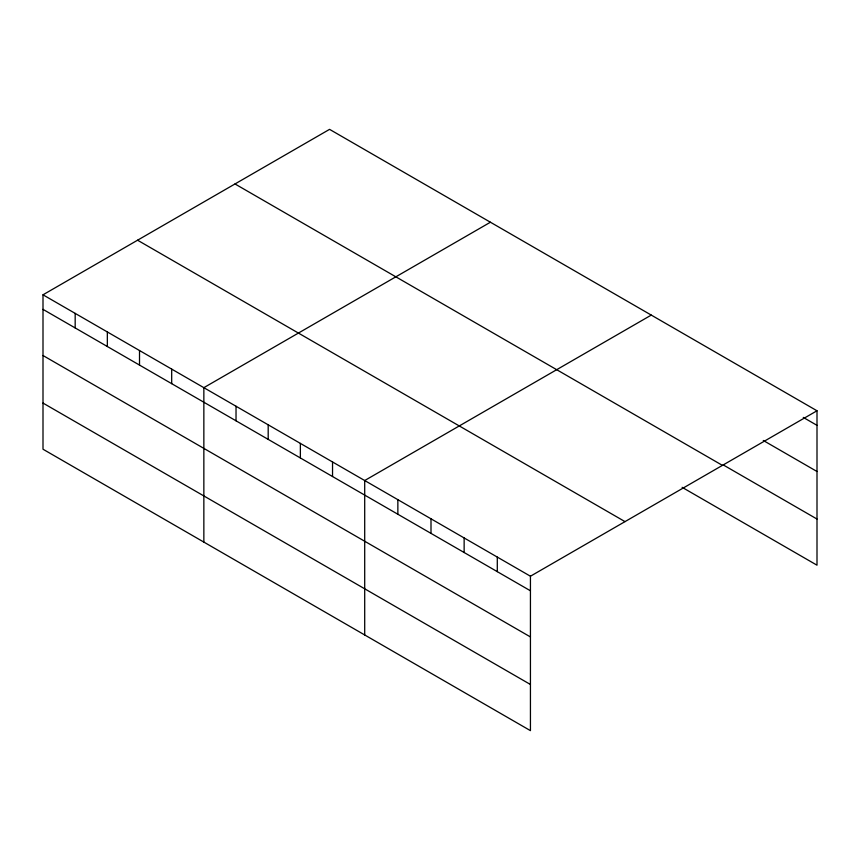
<?xml version="1.0" encoding="UTF-8"?>
<svg xmlns="http://www.w3.org/2000/svg" width="860" height="860" viewBox="0 0 860 860"><rect width="100%" height="100%" fill="white"/><g stroke="black" fill="none" stroke-linecap="round" stroke-linejoin="round"><path stroke-width="1.29" d="M43 294.808L530.437 576.221L530.437 730.645L43 449.221L43 294.808L329.563 129.355L817 410.779L817 565.192L682.13 487.33M490.415 222.224L203.852 387.666L203.852 542.09M651.267 315.093L364.704 480.536L364.704 634.959M530.437 576.221L817 410.779M803.283 417.423L817 425.334M763.282 440.481L817 471.495M723.282 464.938L817 519.042M234.995 183.954L722.432 465.378M137.568 240.209L625.005 521.622M43 309.363L530.437 590.788M43 355.513L530.437 636.938M43 403.071L530.437 684.485M497.295 557.087L497.295 571.642M464.142 537.952L464.142 552.507M431 518.817L431 533.372M397.858 499.681L397.858 514.237M332.54 461.971L332.54 476.526M300.366 443.394L300.366 457.95M268.191 424.818L268.191 439.385M236.027 406.242L236.027 420.809M171.688 369.101L171.688 383.657M139.513 350.525L139.513 365.081M107.339 331.949L107.339 346.515M75.175 313.373L75.175 327.94"/></g></svg>
